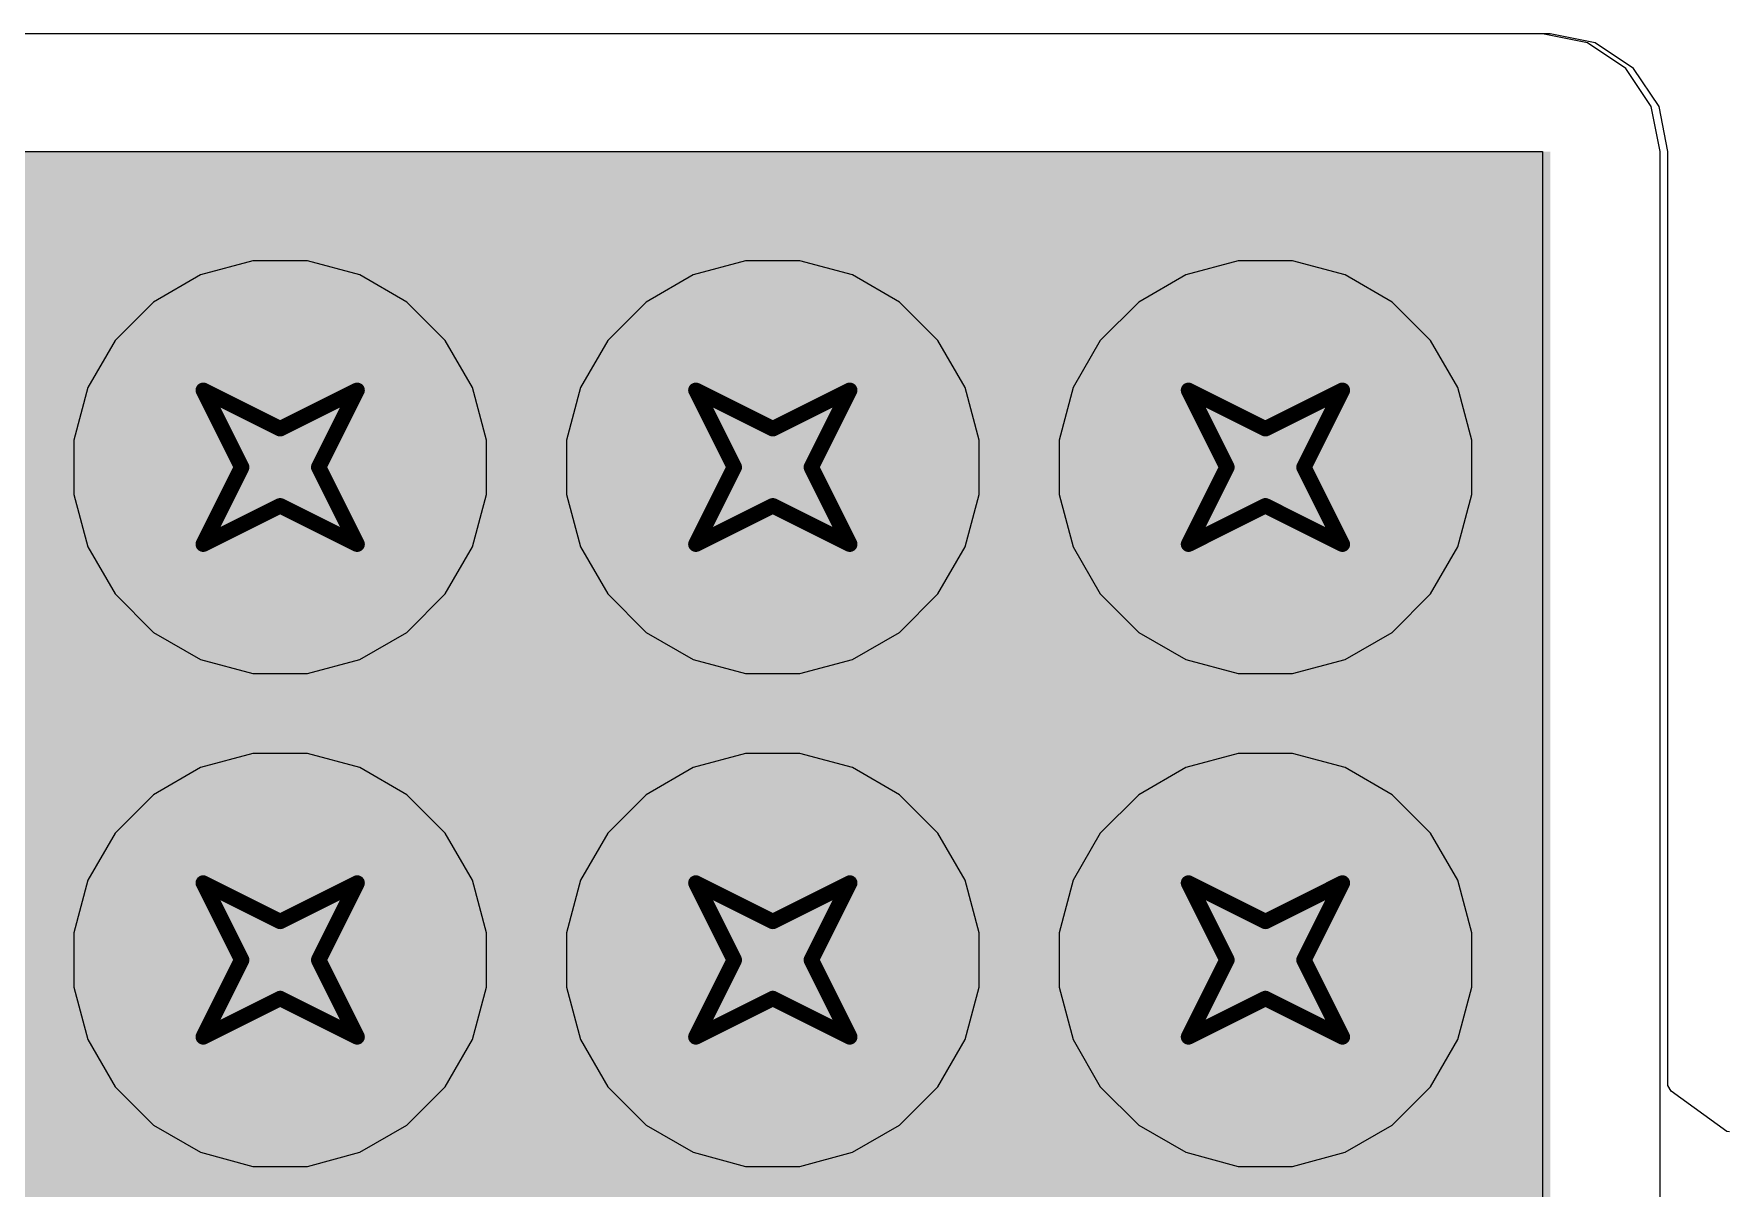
# Model space of a CAD drawing. Header units: inches. Extents: x -36 to 349, y -11 to 240.
# Drawn here: x 108.62 to 114.21, y 28.91 to 32.72 of the extents above; entities that cross this region are included whole.
import ezdxf

# ---------------------------------------------------------------- set-up
doc = ezdxf.new("R2010")
doc.units = ezdxf.units.IN
for name, color, linetype in [('Bottom Layer', 5, 'Continuous'), ('Drill Drawing', 1, 'Continuous'), ('Layer 1', 16, 'Continuous'), ('Layer 2', 76, 'Continuous'), ('Top Layer', 1, 'Continuous'), ('Via Holes', 16, 'Continuous')]:
    doc.layers.add(name, color=color, linetype=linetype)

msp = doc.modelspace()

# ---------------------------------------------------------------- hatches: boundary and pattern name
at = {"layer": 'Bottom Layer'}
h = msp.add_hatch(color=5, dxfattribs=at)
edge = h.paths.add_edge_path()
edge.add_arc((109.4322, 31.2928), 0.3, 0, 360)
h = msp.add_hatch(color=5, dxfattribs=at)
edge = h.paths.add_edge_path()
edge.add_arc((111.0578, 31.2928), 0.3, 0, 360)
h = msp.add_hatch(color=5, dxfattribs=at)
edge = h.paths.add_edge_path()
edge.add_arc((112.6834, 31.2928), 0.3, 0, 360)
h = msp.add_hatch(color=5, dxfattribs=at)
edge = h.paths.add_edge_path()
edge.add_arc((109.4322, 29.6672), 0.3, 0, 360)
h = msp.add_hatch(color=5, dxfattribs=at)
edge = h.paths.add_edge_path()
edge.add_arc((111.0578, 29.6672), 0.3, 0, 360)
h = msp.add_hatch(color=5, dxfattribs=at)
edge = h.paths.add_edge_path()
edge.add_arc((112.6834, 29.6672), 0.3, 0, 360)
at = {"layer": 'Layer 1'}
h = msp.add_hatch(color=16, dxfattribs=at)
edge = h.paths.add_edge_path()
edge.add_arc((109.4322, 31.2928), 0.3, 0, 360)
h = msp.add_hatch(color=16, dxfattribs=at)
edge = h.paths.add_edge_path()
edge.add_arc((111.0578, 31.2928), 0.3, 0, 360)
h = msp.add_hatch(color=16, dxfattribs=at)
edge = h.paths.add_edge_path()
edge.add_arc((112.6834, 31.2928), 0.3, 0, 360)
h = msp.add_hatch(color=16, dxfattribs=at)
edge = h.paths.add_edge_path()
edge.add_arc((109.4322, 29.6672), 0.3, 0, 360)
h = msp.add_hatch(color=16, dxfattribs=at)
edge = h.paths.add_edge_path()
edge.add_arc((111.0578, 29.6672), 0.3, 0, 360)
h = msp.add_hatch(color=16, dxfattribs=at)
edge = h.paths.add_edge_path()
edge.add_arc((112.6834, 29.6672), 0.3, 0, 360)
at = {"layer": 'Layer 2'}
h = msp.add_hatch(color=76, dxfattribs=at)
edge = h.paths.add_edge_path()
edge.add_arc((109.4322, 31.2928), 0.3, 0, 360)
h = msp.add_hatch(color=76, dxfattribs=at)
edge = h.paths.add_edge_path()
edge.add_arc((111.0578, 31.2928), 0.3, 0, 360)
h = msp.add_hatch(color=76, dxfattribs=at)
edge = h.paths.add_edge_path()
edge.add_arc((112.6834, 31.2928), 0.3, 0, 360)
h = msp.add_hatch(color=76, dxfattribs=at)
edge = h.paths.add_edge_path()
edge.add_arc((109.4322, 29.6672), 0.3, 0, 360)
h = msp.add_hatch(color=76, dxfattribs=at)
edge = h.paths.add_edge_path()
edge.add_arc((111.0578, 29.6672), 0.3, 0, 360)
h = msp.add_hatch(color=76, dxfattribs=at)
edge = h.paths.add_edge_path()
edge.add_arc((112.6834, 29.6672), 0.3, 0, 360)
at = {"layer": 'Top Layer'}
msp.add_hatch(color=1, dxfattribs=at).paths.add_polyline_path([(99.7548, 20.447), (113.6232, 20.447), (113.6232, 32.3342), (99.7548, 32.3342)])
h = msp.add_hatch(color=1, dxfattribs=at)
edge = h.paths.add_edge_path()
edge.add_arc((109.4322, 31.2928), 0.3, 0, 360)
h = msp.add_hatch(color=1, dxfattribs=at)
edge = h.paths.add_edge_path()
edge.add_arc((111.0578, 31.2928), 0.3, 0, 360)
h = msp.add_hatch(color=1, dxfattribs=at)
edge = h.paths.add_edge_path()
edge.add_arc((112.6834, 31.2928), 0.3, 0, 360)
h = msp.add_hatch(color=1, dxfattribs=at)
edge = h.paths.add_edge_path()
edge.add_arc((109.4322, 29.6672), 0.3, 0, 360)
h = msp.add_hatch(color=1, dxfattribs=at)
edge = h.paths.add_edge_path()
edge.add_arc((111.0578, 29.6672), 0.3, 0, 360)
h = msp.add_hatch(color=1, dxfattribs=at)
edge = h.paths.add_edge_path()
edge.add_arc((112.6834, 29.6672), 0.3, 0, 360)
at = {"layer": 'Via Holes'}
h = msp.add_hatch(color=7, dxfattribs=at)
edge = h.paths.add_edge_path()
edge.add_arc((109.4322, 31.2928), 0.15, 0, 360)
h = msp.add_hatch(color=7, dxfattribs=at)
edge = h.paths.add_edge_path()
edge.add_arc((111.0578, 31.2928), 0.15, 0, 360)
h = msp.add_hatch(color=7, dxfattribs=at)
edge = h.paths.add_edge_path()
edge.add_arc((112.6834, 31.2928), 0.15, 0, 360)
h = msp.add_hatch(color=7, dxfattribs=at)
edge = h.paths.add_edge_path()
edge.add_arc((109.4322, 29.6672), 0.15, 0, 360)
h = msp.add_hatch(color=7, dxfattribs=at)
edge = h.paths.add_edge_path()
edge.add_arc((111.0578, 29.6672), 0.15, 0, 360)
h = msp.add_hatch(color=7, dxfattribs=at)
edge = h.paths.add_edge_path()
edge.add_arc((112.6834, 29.6672), 0.15, 0, 360)

# ---------------------------------------------------------------- linework, layer by layer
at = {"layer": 'Bottom Layer'}
for p, q in [((113.5978, 32.7227), (55.641, 32.7227)), ((113.7465, 32.6931), (113.5978, 32.7227)), ((113.8725, 32.6089), (113.7465, 32.6931)), ((113.9567, 32.4829), (113.8725, 32.6089)), ((113.9863, 32.3342), (113.9567, 32.4829)), ((46.3466, 32.3342), (113.5978, 32.3342)), ((113.5978, 32.3342), (113.5978, 1.0414)), ((113.9863, 1.0414), (113.9863, 32.3342))]:
    msp.add_line(p, q, dxfattribs=at)
at = {"layer": 'Drill Drawing'}
for points in [[(109.1782, 31.5468, 0.0508, 0.0508, 0), (109.4322, 31.4198, 0.0508, 0.0508, 0)], [(109.1782, 31.5468, 0.0508, 0.0508, 0), (109.3052, 31.2928, 0.0508, 0.0508, 0)], [(109.4322, 31.4198, 0.0508, 0.0508, 0), (109.6862, 31.5468, 0.0508, 0.0508, 0)], [(109.5592, 31.2928, 0.0508, 0.0508, 0), (109.6862, 31.5468, 0.0508, 0.0508, 0)], [(110.8038, 31.5468, 0.0508, 0.0508, 0), (111.0578, 31.4198, 0.0508, 0.0508, 0)], [(110.8038, 31.5468, 0.0508, 0.0508, 0), (110.9308, 31.2928, 0.0508, 0.0508, 0)], [(111.0578, 31.4198, 0.0508, 0.0508, 0), (111.3118, 31.5468, 0.0508, 0.0508, 0)], [(111.1848, 31.2928, 0.0508, 0.0508, 0), (111.3118, 31.5468, 0.0508, 0.0508, 0)], [(112.4294, 31.5468, 0.0508, 0.0508, 0), (112.6834, 31.4198, 0.0508, 0.0508, 0)], [(112.4294, 31.5468, 0.0508, 0.0508, 0), (112.5564, 31.2928, 0.0508, 0.0508, 0)], [(112.6834, 31.4198, 0.0508, 0.0508, 0), (112.9374, 31.5468, 0.0508, 0.0508, 0)], [(112.8104, 31.2928, 0.0508, 0.0508, 0), (112.9374, 31.5468, 0.0508, 0.0508, 0)], [(109.1782, 31.0388, 0.0508, 0.0508, 0), (109.3052, 31.2928, 0.0508, 0.0508, 0)], [(109.5592, 31.2928, 0.0508, 0.0508, 0), (109.6862, 31.0388, 0.0508, 0.0508, 0)], [(110.8038, 31.0388, 0.0508, 0.0508, 0), (110.9308, 31.2928, 0.0508, 0.0508, 0)], [(111.1848, 31.2928, 0.0508, 0.0508, 0), (111.3118, 31.0388, 0.0508, 0.0508, 0)], [(112.4294, 31.0388, 0.0508, 0.0508, 0), (112.5564, 31.2928, 0.0508, 0.0508, 0)], [(112.8104, 31.2928, 0.0508, 0.0508, 0), (112.9374, 31.0388, 0.0508, 0.0508, 0)], [(109.1782, 31.0388, 0.0508, 0.0508, 0), (109.4322, 31.1658, 0.0508, 0.0508, 0)], [(109.4322, 31.1658, 0.0508, 0.0508, 0), (109.6862, 31.0388, 0.0508, 0.0508, 0)], [(110.8038, 31.0388, 0.0508, 0.0508, 0), (111.0578, 31.1658, 0.0508, 0.0508, 0)], [(111.0578, 31.1658, 0.0508, 0.0508, 0), (111.3118, 31.0388, 0.0508, 0.0508, 0)], [(112.4294, 31.0388, 0.0508, 0.0508, 0), (112.6834, 31.1658, 0.0508, 0.0508, 0)], [(112.6834, 31.1658, 0.0508, 0.0508, 0), (112.9374, 31.0388, 0.0508, 0.0508, 0)], [(109.1782, 29.9212, 0.0508, 0.0508, 0), (109.4322, 29.7942, 0.0508, 0.0508, 0)], [(109.1782, 29.9212, 0.0508, 0.0508, 0), (109.3052, 29.6672, 0.0508, 0.0508, 0)], [(109.4322, 29.7942, 0.0508, 0.0508, 0), (109.6862, 29.9212, 0.0508, 0.0508, 0)], [(109.5592, 29.6672, 0.0508, 0.0508, 0), (109.6862, 29.9212, 0.0508, 0.0508, 0)], [(110.8038, 29.9212, 0.0508, 0.0508, 0), (111.0578, 29.7942, 0.0508, 0.0508, 0)], [(110.8038, 29.9212, 0.0508, 0.0508, 0), (110.9308, 29.6672, 0.0508, 0.0508, 0)], [(111.0578, 29.7942, 0.0508, 0.0508, 0), (111.3118, 29.9212, 0.0508, 0.0508, 0)], [(111.1848, 29.6672, 0.0508, 0.0508, 0), (111.3118, 29.9212, 0.0508, 0.0508, 0)], [(112.4294, 29.9212, 0.0508, 0.0508, 0), (112.6834, 29.7942, 0.0508, 0.0508, 0)], [(112.4294, 29.9212, 0.0508, 0.0508, 0), (112.5564, 29.6672, 0.0508, 0.0508, 0)], [(112.6834, 29.7942, 0.0508, 0.0508, 0), (112.9374, 29.9212, 0.0508, 0.0508, 0)], [(112.8104, 29.6672, 0.0508, 0.0508, 0), (112.9374, 29.9212, 0.0508, 0.0508, 0)], [(109.1782, 29.4132, 0.0508, 0.0508, 0), (109.3052, 29.6672, 0.0508, 0.0508, 0)], [(109.5592, 29.6672, 0.0508, 0.0508, 0), (109.6862, 29.4132, 0.0508, 0.0508, 0)], [(110.8038, 29.4132, 0.0508, 0.0508, 0), (110.9308, 29.6672, 0.0508, 0.0508, 0)], [(111.1848, 29.6672, 0.0508, 0.0508, 0), (111.3118, 29.4132, 0.0508, 0.0508, 0)], [(112.4294, 29.4132, 0.0508, 0.0508, 0), (112.5564, 29.6672, 0.0508, 0.0508, 0)], [(112.8104, 29.6672, 0.0508, 0.0508, 0), (112.9374, 29.4132, 0.0508, 0.0508, 0)], [(109.1782, 29.4132, 0.0508, 0.0508, 0), (109.4322, 29.5402, 0.0508, 0.0508, 0)], [(109.4322, 29.5402, 0.0508, 0.0508, 0), (109.6862, 29.4132, 0.0508, 0.0508, 0)], [(110.8038, 29.4132, 0.0508, 0.0508, 0), (111.0578, 29.5402, 0.0508, 0.0508, 0)], [(111.0578, 29.5402, 0.0508, 0.0508, 0), (111.3118, 29.4132, 0.0508, 0.0508, 0)], [(112.4294, 29.4132, 0.0508, 0.0508, 0), (112.6834, 29.5402, 0.0508, 0.0508, 0)], [(112.6834, 29.5402, 0.0508, 0.0508, 0), (112.9374, 29.4132, 0.0508, 0.0508, 0)]]:
    msp.add_lwpolyline(points, format="xyseb", dxfattribs=at)
for points in [[(109.1655, 31.5468, 0.0254, 0.0254, 1), (109.1909, 31.5468, 0.0254, 0.0254, 1)], [(109.1655, 31.5468, 0.0254, 0.0254, 1), (109.1909, 31.5468, 0.0254, 0.0254, 1)], [(109.6735, 31.5468, 0.0254, 0.0254, 1), (109.6989, 31.5468, 0.0254, 0.0254, 1)], [(109.6735, 31.5468, 0.0254, 0.0254, 1), (109.6989, 31.5468, 0.0254, 0.0254, 1)], [(110.7911, 31.5468, 0.0254, 0.0254, 1), (110.8165, 31.5468, 0.0254, 0.0254, 1)], [(110.7911, 31.5468, 0.0254, 0.0254, 1), (110.8165, 31.5468, 0.0254, 0.0254, 1)], [(111.2991, 31.5468, 0.0254, 0.0254, 1), (111.3245, 31.5468, 0.0254, 0.0254, 1)], [(111.2991, 31.5468, 0.0254, 0.0254, 1), (111.3245, 31.5468, 0.0254, 0.0254, 1)], [(112.4167, 31.5468, 0.0254, 0.0254, 1), (112.4421, 31.5468, 0.0254, 0.0254, 1)], [(112.4167, 31.5468, 0.0254, 0.0254, 1), (112.4421, 31.5468, 0.0254, 0.0254, 1)], [(112.9247, 31.5468, 0.0254, 0.0254, 1), (112.9501, 31.5468, 0.0254, 0.0254, 1)], [(112.9247, 31.5468, 0.0254, 0.0254, 1), (112.9501, 31.5468, 0.0254, 0.0254, 1)], [(109.4195, 31.4198, 0.0254, 0.0254, 1), (109.4449, 31.4198, 0.0254, 0.0254, 1)], [(109.4195, 31.4198, 0.0254, 0.0254, 1), (109.4449, 31.4198, 0.0254, 0.0254, 1)], [(111.0451, 31.4198, 0.0254, 0.0254, 1), (111.0705, 31.4198, 0.0254, 0.0254, 1)], [(111.0451, 31.4198, 0.0254, 0.0254, 1), (111.0705, 31.4198, 0.0254, 0.0254, 1)], [(112.6707, 31.4198, 0.0254, 0.0254, 1), (112.6961, 31.4198, 0.0254, 0.0254, 1)], [(112.6707, 31.4198, 0.0254, 0.0254, 1), (112.6961, 31.4198, 0.0254, 0.0254, 1)], [(109.2925, 31.2928, 0.0254, 0.0254, 1), (109.3179, 31.2928, 0.0254, 0.0254, 1)], [(109.2925, 31.2928, 0.0254, 0.0254, 1), (109.3179, 31.2928, 0.0254, 0.0254, 1)], [(109.5465, 31.2928, 0.0254, 0.0254, 1), (109.5719, 31.2928, 0.0254, 0.0254, 1)], [(109.5465, 31.2928, 0.0254, 0.0254, 1), (109.5719, 31.2928, 0.0254, 0.0254, 1)], [(110.9181, 31.2928, 0.0254, 0.0254, 1), (110.9435, 31.2928, 0.0254, 0.0254, 1)], [(110.9181, 31.2928, 0.0254, 0.0254, 1), (110.9435, 31.2928, 0.0254, 0.0254, 1)], [(111.1721, 31.2928, 0.0254, 0.0254, 1), (111.1975, 31.2928, 0.0254, 0.0254, 1)], [(111.1721, 31.2928, 0.0254, 0.0254, 1), (111.1975, 31.2928, 0.0254, 0.0254, 1)], [(112.5437, 31.2928, 0.0254, 0.0254, 1), (112.5691, 31.2928, 0.0254, 0.0254, 1)], [(112.5437, 31.2928, 0.0254, 0.0254, 1), (112.5691, 31.2928, 0.0254, 0.0254, 1)], [(112.7977, 31.2928, 0.0254, 0.0254, 1), (112.8231, 31.2928, 0.0254, 0.0254, 1)], [(112.7977, 31.2928, 0.0254, 0.0254, 1), (112.8231, 31.2928, 0.0254, 0.0254, 1)], [(109.4195, 31.1658, 0.0254, 0.0254, 1), (109.4449, 31.1658, 0.0254, 0.0254, 1)], [(109.4195, 31.1658, 0.0254, 0.0254, 1), (109.4449, 31.1658, 0.0254, 0.0254, 1)], [(111.0451, 31.1658, 0.0254, 0.0254, 1), (111.0705, 31.1658, 0.0254, 0.0254, 1)], [(111.0451, 31.1658, 0.0254, 0.0254, 1), (111.0705, 31.1658, 0.0254, 0.0254, 1)], [(112.6707, 31.1658, 0.0254, 0.0254, 1), (112.6961, 31.1658, 0.0254, 0.0254, 1)], [(112.6707, 31.1658, 0.0254, 0.0254, 1), (112.6961, 31.1658, 0.0254, 0.0254, 1)], [(109.1655, 31.0388, 0.0254, 0.0254, 1), (109.1909, 31.0388, 0.0254, 0.0254, 1)], [(109.1655, 31.0388, 0.0254, 0.0254, 1), (109.1909, 31.0388, 0.0254, 0.0254, 1)], [(109.6735, 31.0388, 0.0254, 0.0254, 1), (109.6989, 31.0388, 0.0254, 0.0254, 1)], [(109.6735, 31.0388, 0.0254, 0.0254, 1), (109.6989, 31.0388, 0.0254, 0.0254, 1)], [(110.7911, 31.0388, 0.0254, 0.0254, 1), (110.8165, 31.0388, 0.0254, 0.0254, 1)], [(110.7911, 31.0388, 0.0254, 0.0254, 1), (110.8165, 31.0388, 0.0254, 0.0254, 1)], [(111.2991, 31.0388, 0.0254, 0.0254, 1), (111.3245, 31.0388, 0.0254, 0.0254, 1)], [(111.2991, 31.0388, 0.0254, 0.0254, 1), (111.3245, 31.0388, 0.0254, 0.0254, 1)], [(112.4167, 31.0388, 0.0254, 0.0254, 1), (112.4421, 31.0388, 0.0254, 0.0254, 1)], [(112.4167, 31.0388, 0.0254, 0.0254, 1), (112.4421, 31.0388, 0.0254, 0.0254, 1)], [(112.9247, 31.0388, 0.0254, 0.0254, 1), (112.9501, 31.0388, 0.0254, 0.0254, 1)], [(112.9247, 31.0388, 0.0254, 0.0254, 1), (112.9501, 31.0388, 0.0254, 0.0254, 1)], [(109.1655, 29.9212, 0.0254, 0.0254, 1), (109.1909, 29.9212, 0.0254, 0.0254, 1)], [(109.1655, 29.9212, 0.0254, 0.0254, 1), (109.1909, 29.9212, 0.0254, 0.0254, 1)], [(109.6735, 29.9212, 0.0254, 0.0254, 1), (109.6989, 29.9212, 0.0254, 0.0254, 1)], [(109.6735, 29.9212, 0.0254, 0.0254, 1), (109.6989, 29.9212, 0.0254, 0.0254, 1)], [(110.7911, 29.9212, 0.0254, 0.0254, 1), (110.8165, 29.9212, 0.0254, 0.0254, 1)], [(110.7911, 29.9212, 0.0254, 0.0254, 1), (110.8165, 29.9212, 0.0254, 0.0254, 1)], [(111.2991, 29.9212, 0.0254, 0.0254, 1), (111.3245, 29.9212, 0.0254, 0.0254, 1)], [(111.2991, 29.9212, 0.0254, 0.0254, 1), (111.3245, 29.9212, 0.0254, 0.0254, 1)], [(112.4167, 29.9212, 0.0254, 0.0254, 1), (112.4421, 29.9212, 0.0254, 0.0254, 1)], [(112.4167, 29.9212, 0.0254, 0.0254, 1), (112.4421, 29.9212, 0.0254, 0.0254, 1)], [(112.9247, 29.9212, 0.0254, 0.0254, 1), (112.9501, 29.9212, 0.0254, 0.0254, 1)], [(112.9247, 29.9212, 0.0254, 0.0254, 1), (112.9501, 29.9212, 0.0254, 0.0254, 1)], [(109.4195, 29.7942, 0.0254, 0.0254, 1), (109.4449, 29.7942, 0.0254, 0.0254, 1)], [(109.4195, 29.7942, 0.0254, 0.0254, 1), (109.4449, 29.7942, 0.0254, 0.0254, 1)], [(111.0451, 29.7942, 0.0254, 0.0254, 1), (111.0705, 29.7942, 0.0254, 0.0254, 1)], [(111.0451, 29.7942, 0.0254, 0.0254, 1), (111.0705, 29.7942, 0.0254, 0.0254, 1)], [(112.6707, 29.7942, 0.0254, 0.0254, 1), (112.6961, 29.7942, 0.0254, 0.0254, 1)], [(112.6707, 29.7942, 0.0254, 0.0254, 1), (112.6961, 29.7942, 0.0254, 0.0254, 1)], [(109.2925, 29.6672, 0.0254, 0.0254, 1), (109.3179, 29.6672, 0.0254, 0.0254, 1)], [(109.2925, 29.6672, 0.0254, 0.0254, 1), (109.3179, 29.6672, 0.0254, 0.0254, 1)], [(109.5465, 29.6672, 0.0254, 0.0254, 1), (109.5719, 29.6672, 0.0254, 0.0254, 1)], [(109.5465, 29.6672, 0.0254, 0.0254, 1), (109.5719, 29.6672, 0.0254, 0.0254, 1)], [(110.9181, 29.6672, 0.0254, 0.0254, 1), (110.9435, 29.6672, 0.0254, 0.0254, 1)], [(110.9181, 29.6672, 0.0254, 0.0254, 1), (110.9435, 29.6672, 0.0254, 0.0254, 1)], [(111.1721, 29.6672, 0.0254, 0.0254, 1), (111.1975, 29.6672, 0.0254, 0.0254, 1)], [(111.1721, 29.6672, 0.0254, 0.0254, 1), (111.1975, 29.6672, 0.0254, 0.0254, 1)], [(112.5437, 29.6672, 0.0254, 0.0254, 1), (112.5691, 29.6672, 0.0254, 0.0254, 1)], [(112.5437, 29.6672, 0.0254, 0.0254, 1), (112.5691, 29.6672, 0.0254, 0.0254, 1)], [(112.7977, 29.6672, 0.0254, 0.0254, 1), (112.8231, 29.6672, 0.0254, 0.0254, 1)], [(112.7977, 29.6672, 0.0254, 0.0254, 1), (112.8231, 29.6672, 0.0254, 0.0254, 1)], [(109.4195, 29.5402, 0.0254, 0.0254, 1), (109.4449, 29.5402, 0.0254, 0.0254, 1)], [(109.4195, 29.5402, 0.0254, 0.0254, 1), (109.4449, 29.5402, 0.0254, 0.0254, 1)], [(111.0451, 29.5402, 0.0254, 0.0254, 1), (111.0705, 29.5402, 0.0254, 0.0254, 1)], [(111.0451, 29.5402, 0.0254, 0.0254, 1), (111.0705, 29.5402, 0.0254, 0.0254, 1)], [(112.6707, 29.5402, 0.0254, 0.0254, 1), (112.6961, 29.5402, 0.0254, 0.0254, 1)], [(112.6707, 29.5402, 0.0254, 0.0254, 1), (112.6961, 29.5402, 0.0254, 0.0254, 1)], [(109.1655, 29.4132, 0.0254, 0.0254, 1), (109.1909, 29.4132, 0.0254, 0.0254, 1)], [(109.1655, 29.4132, 0.0254, 0.0254, 1), (109.1909, 29.4132, 0.0254, 0.0254, 1)], [(109.6735, 29.4132, 0.0254, 0.0254, 1), (109.6989, 29.4132, 0.0254, 0.0254, 1)], [(109.6735, 29.4132, 0.0254, 0.0254, 1), (109.6989, 29.4132, 0.0254, 0.0254, 1)], [(110.7911, 29.4132, 0.0254, 0.0254, 1), (110.8165, 29.4132, 0.0254, 0.0254, 1)], [(110.7911, 29.4132, 0.0254, 0.0254, 1), (110.8165, 29.4132, 0.0254, 0.0254, 1)], [(111.2991, 29.4132, 0.0254, 0.0254, 1), (111.3245, 29.4132, 0.0254, 0.0254, 1)], [(111.2991, 29.4132, 0.0254, 0.0254, 1), (111.3245, 29.4132, 0.0254, 0.0254, 1)], [(112.4167, 29.4132, 0.0254, 0.0254, 1), (112.4421, 29.4132, 0.0254, 0.0254, 1)], [(112.4167, 29.4132, 0.0254, 0.0254, 1), (112.4421, 29.4132, 0.0254, 0.0254, 1)], [(112.9247, 29.4132, 0.0254, 0.0254, 1), (112.9501, 29.4132, 0.0254, 0.0254, 1)], [(112.9247, 29.4132, 0.0254, 0.0254, 1), (112.9501, 29.4132, 0.0254, 0.0254, 1)]]:
    msp.add_lwpolyline(points, format="xyseb", close=True, dxfattribs=at)
at = {"layer": 'Layer 1'}
for p, q in [((109.3425, 31.9738), (109.1693, 31.9274)), ((109.5219, 31.9738), (109.3425, 31.9738)), ((109.6951, 31.9274), (109.5219, 31.9738)), ((110.9681, 31.9738), (110.7949, 31.9274)), ((111.1475, 31.9738), (110.9681, 31.9738)), ((111.3207, 31.9274), (111.1475, 31.9738)), ((112.5937, 31.9738), (112.4205, 31.9274)), ((112.7731, 31.9738), (112.5937, 31.9738)), ((112.9463, 31.9274), (112.7731, 31.9738)), ((109.1693, 31.9274), (109.0141, 31.8377)), ((109.8503, 31.8377), (109.6951, 31.9274)), ((110.7949, 31.9274), (110.6397, 31.8377)), ((111.4759, 31.8377), (111.3207, 31.9274)), ((112.4205, 31.9274), (112.2653, 31.8377)), ((113.1015, 31.8377), (112.9463, 31.9274)), ((109.0141, 31.8377), (108.8873, 31.7109)), ((109.9771, 31.7109), (109.8503, 31.8377)), ((110.6397, 31.8377), (110.5129, 31.7109)), ((111.6027, 31.7109), (111.4759, 31.8377)), ((112.2653, 31.8377), (112.1385, 31.7109)), ((113.2283, 31.7109), (113.1015, 31.8377)), ((108.8873, 31.7109), (108.7976, 31.5557)), ((110.0668, 31.5557), (109.9771, 31.7109)), ((110.5129, 31.7109), (110.4232, 31.5557)), ((111.6924, 31.5557), (111.6027, 31.7109)), ((112.1385, 31.7109), (112.0488, 31.5557)), ((113.318, 31.5557), (113.2283, 31.7109)), ((108.7976, 31.5557), (108.7512, 31.3825)), ((110.1132, 31.3825), (110.0668, 31.5557)), ((110.4232, 31.5557), (110.3768, 31.3825)), ((111.7388, 31.3825), (111.6924, 31.5557)), ((112.0488, 31.5557), (112.0024, 31.3825)), ((113.3644, 31.3825), (113.318, 31.5557)), ((108.7512, 31.3825), (108.7512, 31.2031)), ((110.1132, 31.2031), (110.1132, 31.3825)), ((110.3768, 31.3825), (110.3768, 31.2031)), ((111.7388, 31.2031), (111.7388, 31.3825)), ((112.0024, 31.3825), (112.0024, 31.2031)), ((113.3644, 31.2031), (113.3644, 31.3825)), ((108.7512, 31.2031), (108.7976, 31.0299)), ((110.0668, 31.0299), (110.1132, 31.2031)), ((110.3768, 31.2031), (110.4232, 31.0299)), ((111.6924, 31.0299), (111.7388, 31.2031)), ((112.0024, 31.2031), (112.0488, 31.0299)), ((113.318, 31.0299), (113.3644, 31.2031)), ((108.7976, 31.0299), (108.8873, 30.8747)), ((109.9771, 30.8747), (110.0668, 31.0299)), ((110.4232, 31.0299), (110.5129, 30.8747)), ((111.6027, 30.8747), (111.6924, 31.0299)), ((112.0488, 31.0299), (112.1385, 30.8747)), ((113.2283, 30.8747), (113.318, 31.0299)), ((108.8873, 30.8747), (109.0141, 30.7479)), ((109.8503, 30.7479), (109.9771, 30.8747)), ((110.5129, 30.8747), (110.6397, 30.7479)), ((111.4759, 30.7479), (111.6027, 30.8747)), ((112.1385, 30.8747), (112.2653, 30.7479)), ((113.1015, 30.7479), (113.2283, 30.8747)), ((109.0141, 30.7479), (109.1693, 30.6582)), ((109.6951, 30.6582), (109.8503, 30.7479)), ((110.6397, 30.7479), (110.7949, 30.6582)), ((111.3207, 30.6582), (111.4759, 30.7479)), ((112.2653, 30.7479), (112.4205, 30.6582)), ((112.9463, 30.6582), (113.1015, 30.7479)), ((109.1693, 30.6582), (109.3425, 30.6118)), ((109.5219, 30.6118), (109.6951, 30.6582)), ((110.7949, 30.6582), (110.9681, 30.6118)), ((111.1475, 30.6118), (111.3207, 30.6582)), ((112.4205, 30.6582), (112.5937, 30.6118)), ((112.7731, 30.6118), (112.9463, 30.6582)), ((109.3425, 30.6118), (109.5219, 30.6118)), ((110.9681, 30.6118), (111.1475, 30.6118)), ((112.5937, 30.6118), (112.7731, 30.6118)), ((109.3425, 30.3482), (109.1693, 30.3018)), ((109.5219, 30.3482), (109.3425, 30.3482)), ((109.6951, 30.3018), (109.5219, 30.3482)), ((110.9681, 30.3482), (110.7949, 30.3018)), ((111.1475, 30.3482), (110.9681, 30.3482)), ((111.3207, 30.3018), (111.1475, 30.3482)), ((112.5937, 30.3482), (112.4205, 30.3018)), ((112.7731, 30.3482), (112.5937, 30.3482)), ((112.9463, 30.3018), (112.7731, 30.3482)), ((109.1693, 30.3018), (109.0141, 30.2121)), ((109.8503, 30.2121), (109.6951, 30.3018)), ((110.7949, 30.3018), (110.6397, 30.2121)), ((111.4759, 30.2121), (111.3207, 30.3018)), ((112.4205, 30.3018), (112.2653, 30.2121)), ((113.1015, 30.2121), (112.9463, 30.3018)), ((109.0141, 30.2121), (108.8873, 30.0853)), ((109.9771, 30.0853), (109.8503, 30.2121)), ((110.6397, 30.2121), (110.5129, 30.0853)), ((111.6027, 30.0853), (111.4759, 30.2121)), ((112.2653, 30.2121), (112.1385, 30.0853)), ((113.2283, 30.0853), (113.1015, 30.2121)), ((108.8873, 30.0853), (108.7976, 29.9301)), ((110.0668, 29.9301), (109.9771, 30.0853)), ((110.5129, 30.0853), (110.4232, 29.9301)), ((111.6924, 29.9301), (111.6027, 30.0853)), ((112.1385, 30.0853), (112.0488, 29.9301)), ((113.318, 29.9301), (113.2283, 30.0853)), ((108.7976, 29.9301), (108.7512, 29.7569)), ((110.1132, 29.7569), (110.0668, 29.9301)), ((110.4232, 29.9301), (110.3768, 29.7569)), ((111.7388, 29.7569), (111.6924, 29.9301)), ((112.0488, 29.9301), (112.0024, 29.7569)), ((113.3644, 29.7569), (113.318, 29.9301)), ((108.7512, 29.7569), (108.7512, 29.5775)), ((110.1132, 29.5775), (110.1132, 29.7569)), ((110.3768, 29.7569), (110.3768, 29.5775)), ((111.7388, 29.5775), (111.7388, 29.7569)), ((112.0024, 29.7569), (112.0024, 29.5775)), ((113.3644, 29.5775), (113.3644, 29.7569)), ((108.7512, 29.5775), (108.7976, 29.4043)), ((110.0668, 29.4043), (110.1132, 29.5775)), ((110.3768, 29.5775), (110.4232, 29.4043)), ((111.6924, 29.4043), (111.7388, 29.5775)), ((112.0024, 29.5775), (112.0488, 29.4043)), ((113.318, 29.4043), (113.3644, 29.5775)), ((108.7976, 29.4043), (108.8873, 29.2491)), ((109.9771, 29.2491), (110.0668, 29.4043)), ((110.4232, 29.4043), (110.5129, 29.2491)), ((111.6027, 29.2491), (111.6924, 29.4043)), ((112.0488, 29.4043), (112.1385, 29.2491)), ((113.2283, 29.2491), (113.318, 29.4043)), ((108.8873, 29.2491), (109.0141, 29.1223)), ((109.8503, 29.1223), (109.9771, 29.2491)), ((110.5129, 29.2491), (110.6397, 29.1223)), ((111.4759, 29.1223), (111.6027, 29.2491)), ((112.1385, 29.2491), (112.2653, 29.1223)), ((113.1015, 29.1223), (113.2283, 29.2491)), ((109.0141, 29.1223), (109.1693, 29.0326)), ((109.6951, 29.0326), (109.8503, 29.1223)), ((110.6397, 29.1223), (110.7949, 29.0326)), ((111.3207, 29.0326), (111.4759, 29.1223)), ((112.2653, 29.1223), (112.4205, 29.0326)), ((112.9463, 29.0326), (113.1015, 29.1223)), ((109.1693, 29.0326), (109.3425, 28.9862)), ((109.5219, 28.9862), (109.6951, 29.0326)), ((110.7949, 29.0326), (110.9681, 28.9862)), ((111.1475, 28.9862), (111.3207, 29.0326)), ((112.4205, 29.0326), (112.5937, 28.9862)), ((112.7731, 28.9862), (112.9463, 29.0326)), ((109.3425, 28.9862), (109.5219, 28.9862)), ((110.9681, 28.9862), (111.1475, 28.9862)), ((112.5937, 28.9862), (112.7731, 28.9862))]:
    msp.add_line(p, q, dxfattribs=at)
at = {"layer": 'Top Layer'}
for p, q in [((113.6232, 32.7227), (99.7548, 32.7227)), ((113.7719, 32.6931), (113.6232, 32.7227)), ((113.8979, 32.6089), (113.7719, 32.6931)), ((113.9821, 32.4829), (113.8979, 32.6089)), ((114.0117, 32.3342), (113.9821, 32.4829)), ((114.0117, 29.2528), (114.0117, 32.3342)), ((114.022, 29.2344), (114.0117, 29.2528)), ((114.2064, 29.1011), (114.022, 29.2344)), ((114.2149, 29.1004), (114.2064, 29.1011))]:
    msp.add_line(p, q, dxfattribs=at)

doc.saveas('drawing.dxf')
